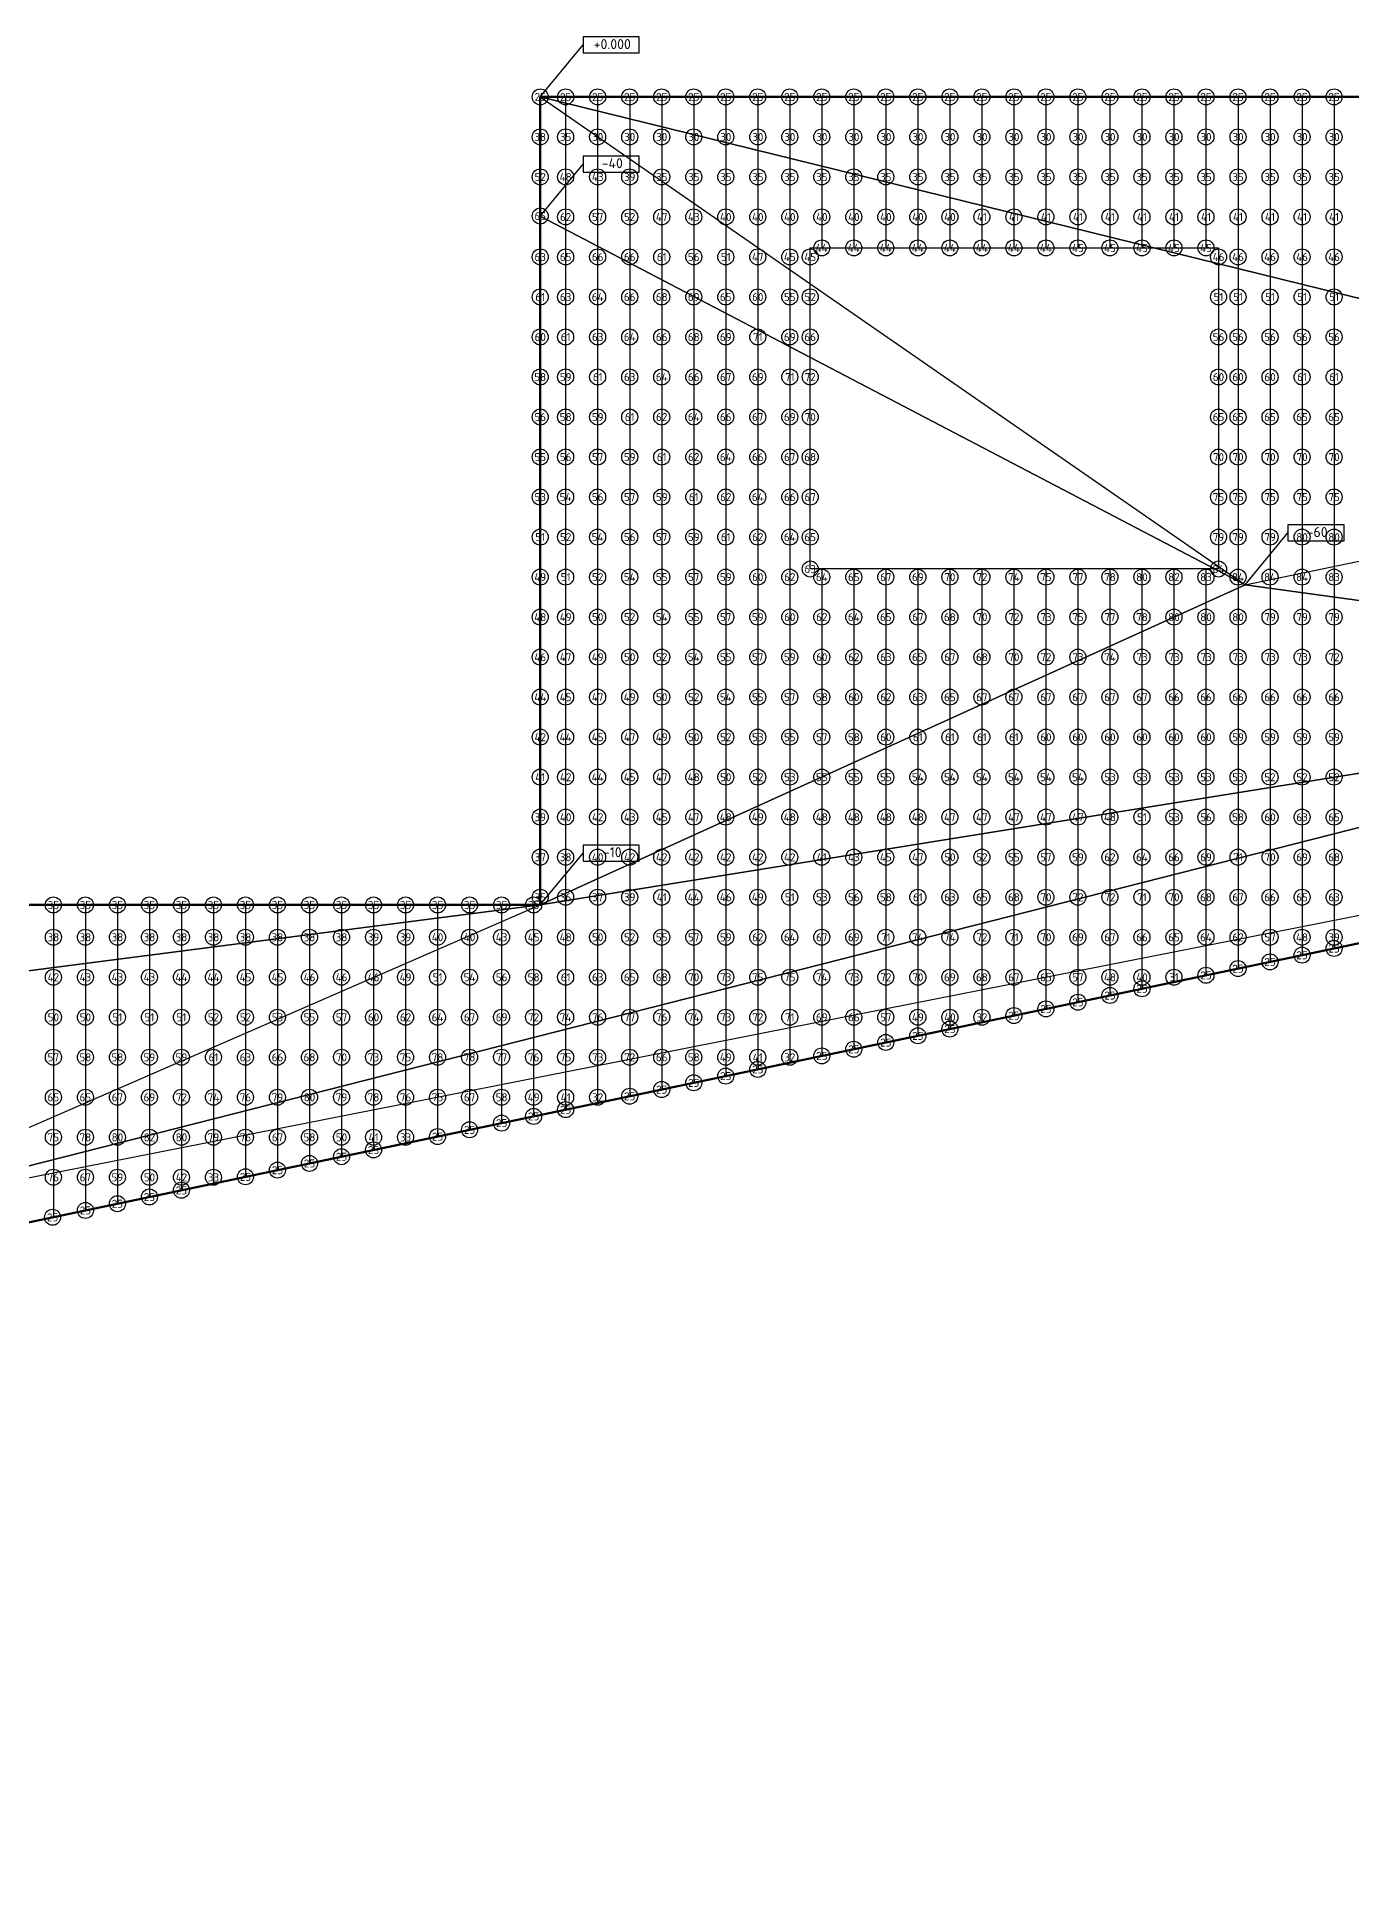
# Model space of a CAD drawing. Header units: millimetres. Extents: x 3543 to 412546, y -146359 to 38454.
# Drawn here: x 255054 to 271471, y -95174 to -72093 of the extents above; entities that cross this region are included whole.
import ezdxf
from ezdxf.enums import TextEntityAlignment as Align

# ---------------------------------------------------------------- set-up
doc = ezdxf.new("R2010")
doc.units = ezdxf.units.MM
doc.layers.add('контур', color=1, linetype='Continuous', lineweight=50)
for name, color, linetype in [('линии_высот', 4, 'Continuous'), ('областиvb', 52, 'Continuous'), ('опоры_текстvb', 7, 'Continuous'), ('опорыvb', 7, 'Continuous'), ('сеткаvb', 8, 'Continuous')]:
    doc.layers.add(name, color=color, linetype=linetype)
doc.styles.add('isocpeur', font='isocpeur.ttf')

# ---------------------------------------------------------------- blocks, each defined once
blk = doc.blocks.new('otmetka_oporvb')
at = {"linetype": 'ByBlock', "lineweight": -2}
blk.add_hatch(color=0, dxfattribs=at).paths.add_polyline_path([(-38, -32, 1), (38, 32, 1)])
at = {"color": 0, "linetype": 'ByBlock', "lineweight": -2}
blk.add_line((0, 0), (2142, 2596), dxfattribs=at)
at = {"color": 0}
blk.add_lwpolyline([(2142, 2196), (4942, 2196), (4942, 2996), (2142, 2996)], close=True, dxfattribs=at)
at = {"color": 0, "linetype": 'ByBlock', "lineweight": -2, "style": 'isocpeur'}
blk.add_attdef('OTM', text='', height=500, dxfattribs=at).set_placement((3600, 2639), align=Align.MIDDLE_CENTER)
blk = doc.blocks.new('opor_symbPRO')
at = {"color": 0, "ltscale": 20}
blk.add_circle((0, 0), 100, dxfattribs=at)
at = {"layer": 'опоры_текстvb', "color": 0, "linetype": 'ByBlock', "lineweight": -2, "style": 'isocpeur'}
blk.add_attdef('COL', text='', height=100, dxfattribs=at).set_placement((0, -1), align=Align.MIDDLE_CENTER)

msp = doc.modelspace()

# ---------------------------------------------------------------- linework, layer by layer
at = {"layer": 'контур', "linetype": 'Continuous'}
msp.add_lwpolyline([(215545, -95173.6), (210858.8, -72842.2), (229841.6, -72842.2), (229841.6, -82939.6), (261341.5, -82939.6), (261341.5, -72842.2), (299003.2, -72842.2), (299003.2, -77660.7)], close=True, dxfattribs=at)
at = {"layer": 'линии_высот'}
for points in [[(270147.8, -78939.8), (261341.5, -74330.6), (261341.5, -72842.2)], [(270147.8, -78939.8), (278807.8, -77138), (261341.5, -72842.2)], [(261341.5, -72842.2), (278807.8, -77138), (299003.2, -72842.2)], [(270147.8, -78939.8), (261341.5, -82939.6), (261341.5, -74330.6)], [(270147.8, -78939.8), (278807.8, -77138), (278805.8, -80132.2)], [(252298.9, -86875.6), (215545, -95173.6), (299003.2, -77660.7)], [(252298.9, -86875.6), (278805.8, -80132.2), (299003.2, -77660.7)], [(261341.5, -82939.6), (270147.8, -78939.8), (278805.8, -80132.2)], [(252298.9, -86875.6), (261341.5, -82939.6), (278805.8, -80132.2)], [(229841.6, -82939.6), (244279.5, -85135.9), (261341.5, -82939.6)], [(244279.5, -85135.9), (252298.9, -86875.6), (261341.5, -82939.6)]]:
    msp.add_lwpolyline(points, close=True, dxfattribs=at)
at = {"layer": 'областиvb'}
msp.add_lwpolyline([(264714.2, -74728.5), (269815.3, -74728.5), (269815.3, -78741.4), (264714.2, -78741.4)], close=True, dxfattribs=at)
at = {"layer": 'сеткаvb'}
for p, q in [((261341.5, -72842.2), (299003.2, -72842.2)), ((261658.8, -72842.2), (261658.8, -85497)), ((262058.8, -72842.2), (262058.8, -85413.1)), ((262458.8, -72842.2), (262458.8, -85329.2)), ((262858.8, -72842.2), (262858.8, -85245.2)), ((263258.8, -72842.2), (263258.8, -85161.3)), ((263658.8, -72842.2), (263658.8, -85077.4)), ((264058.8, -72842.2), (264058.8, -84993.4)), ((264458.8, -72842.2), (264458.8, -84909.5)), ((264858.8, -72842.2), (264858.8, -74728.5)), ((265258.8, -72842.2), (265258.8, -74728.5)), ((265658.8, -72842.2), (265658.8, -74728.5)), ((266058.8, -72842.2), (266058.8, -74728.5)), ((266458.8, -72842.2), (266458.8, -74728.5)), ((266858.8, -72842.2), (266858.8, -74728.5)), ((267258.8, -72842.2), (267258.8, -74728.5)), ((267658.8, -72842.2), (267658.8, -74728.5)), ((268058.8, -72842.2), (268058.8, -74728.5)), ((268458.8, -72842.2), (268458.8, -74728.5)), ((268858.8, -72842.2), (268858.8, -74728.5)), ((269258.8, -72842.2), (269258.8, -74728.5)), ((269658.8, -72842.2), (269658.8, -74728.5)), ((270058.8, -72842.2), (270058.8, -83734.4)), ((270458.8, -72842.2), (270458.8, -83650.5)), ((270858.8, -72842.2), (270858.8, -83566.5)), ((271258.8, -72842.2), (271258.8, -83482.6)), ((264714.2, -78741.4), (264714.2, -74728.5)), ((269815.3, -74728.5), (269815.3, -78741.4)), ((264858.8, -78741.4), (264858.8, -84825.6)), ((265258.8, -78741.4), (265258.8, -84741.6)), ((265658.8, -78741.4), (265658.8, -84657.7)), ((266058.8, -78741.4), (266058.8, -84573.8)), ((266458.8, -78741.4), (266458.8, -84489.8)), ((266858.8, -78741.4), (266858.8, -84405.9)), ((267258.8, -78741.4), (267258.8, -84321.9)), ((267658.8, -78741.4), (267658.8, -84238)), ((268058.8, -78741.4), (268058.8, -84154.1)), ((268458.8, -78741.4), (268458.8, -84070.1)), ((268858.8, -78741.4), (268858.8, -83986.2)), ((269258.8, -78741.4), (269258.8, -83902.3)), ((269658.8, -78741.4), (269658.8, -83818.3)), ((255258.8, -82939.6), (255258.8, -86840)), ((255658.8, -82939.6), (255658.8, -86756.1)), ((256058.8, -82939.6), (256058.8, -86672.1)), ((256458.8, -82939.6), (256458.8, -86588.2)), ((256858.8, -82939.6), (256858.8, -86504.3)), ((257258.8, -82939.6), (257258.8, -86420.3)), ((257658.8, -82939.6), (257658.8, -86336.4)), ((258058.8, -82939.6), (258058.8, -86252.5)), ((258458.8, -82939.6), (258458.8, -86168.5)), ((258858.8, -82939.6), (258858.8, -86084.6)), ((259258.8, -82939.6), (259258.8, -86000.7)), ((259658.8, -82939.6), (259658.8, -85916.7)), ((260058.8, -82939.6), (260058.8, -85832.8)), ((260458.8, -82939.6), (260458.8, -85748.9)), ((260858.8, -82939.6), (260858.8, -85664.9)), ((261258.8, -82939.6), (261258.8, -85581))]:
    msp.add_line(p, q, dxfattribs=at)
at = {"layer": 'сеткаvb', "linetype": 'Continuous'}
msp.add_line((261341.5, -82939.6), (261341.5, -72842.2), dxfattribs=at)

# ---------------------------------------------------------------- block references
at = {"xscale": 0.25, "yscale": 0.25, "zscale": 0.25}
for p, values in [((261341.5, -72842.2), {'OTM': '+0.000'}), ((261341.5, -74330.6), {'OTM': '-40'}), ((270147.8, -78939.8), {'OTM': '-60'}), ((261341.5, -82939.6), {'OTM': '-10'})]:
    msp.add_blockref('otmetka_oporvb', p, dxfattribs=at).add_auto_attribs(values)
at = {"layer": 'опорыvb', "color": 1}
for p, values in [((261341.5, -72842.2), {'COL': '25'}), ((261658.8, -72842.2), {'COL': '25'}), ((262058.8, -72842.2), {'COL': '25'}), ((262458.8, -72842.2), {'COL': '25'}), ((262858.8, -72842.2), {'COL': '25'}), ((263258.8, -72842.2), {'COL': '25'}), ((263658.8, -72842.2), {'COL': '25'}), ((264058.8, -72842.2), {'COL': '25'}), ((264458.8, -72842.2), {'COL': '25'}), ((264858.8, -72842.2), {'COL': '25'}), ((265258.8, -72842.2), {'COL': '25'}), ((265658.8, -72842.2), {'COL': '25'}), ((266058.8, -72842.2), {'COL': '25'}), ((266458.8, -72842.2), {'COL': '25'}), ((266858.8, -72842.2), {'COL': '25'}), ((267258.8, -72842.2), {'COL': '25'}), ((267658.8, -72842.2), {'COL': '25'}), ((268058.8, -72842.2), {'COL': '25'}), ((268458.8, -72842.2), {'COL': '25'}), ((268858.8, -72842.2), {'COL': '25'}), ((269258.8, -72842.2), {'COL': '25'}), ((269658.8, -72842.2), {'COL': '25'}), ((270058.8, -72842.2), {'COL': '25'}), ((270458.8, -72842.2), {'COL': '25'}), ((270858.8, -72842.2), {'COL': '25'}), ((271258.8, -72842.2), {'COL': '25'}), ((262058.8, -73342.2), {'COL': '30'}), ((262458.8, -73342.2), {'COL': '30'}), ((262858.8, -73342.2), {'COL': '30'}), ((263258.8, -73342.2), {'COL': '30'}), ((263658.8, -73342.2), {'COL': '30'}), ((264058.8, -73342.2), {'COL': '30'}), ((264458.8, -73342.2), {'COL': '30'}), ((264858.8, -73342.2), {'COL': '30'}), ((265258.8, -73342.2), {'COL': '30'}), ((265658.8, -73342.2), {'COL': '30'}), ((266058.8, -73342.2), {'COL': '30'}), ((266458.8, -73342.2), {'COL': '30'}), ((266858.8, -73342.2), {'COL': '30'}), ((267258.8, -73342.2), {'COL': '30'}), ((267658.8, -73342.2), {'COL': '30'}), ((268058.8, -73342.2), {'COL': '30'}), ((268458.8, -73342.2), {'COL': '30'}), ((268858.8, -73342.2), {'COL': '30'}), ((269258.8, -73342.2), {'COL': '30'}), ((269658.8, -73342.2), {'COL': '30'}), ((270058.8, -73342.2), {'COL': '30'}), ((270458.8, -73342.2), {'COL': '30'}), ((270858.8, -73342.2), {'COL': '30'}), ((271258.8, -73342.2), {'COL': '30'}), ((270458.8, -83650.5), {'COL': '25'}), ((270858.8, -83566.5), {'COL': '25'}), ((271258.8, -83482.6), {'COL': '25'}), ((269258.8, -83842.2), {'COL': '31'}), ((269658.8, -83818.3), {'COL': '25'}), ((270058.8, -83734.4), {'COL': '25'}), ((268458.8, -84070.1), {'COL': '25'}), ((268858.8, -83986.2), {'COL': '25'}), ((266858.8, -84342.2), {'COL': '32'}), ((267258.8, -84321.9), {'COL': '25'}), ((267658.8, -84238), {'COL': '25'}), ((268058.8, -84154.1), {'COL': '25'}), ((266058.8, -84573.8), {'COL': '25'}), ((266458.8, -84489.8), {'COL': '25'}), ((265258.8, -84741.6), {'COL': '25'}), ((265658.8, -84657.7), {'COL': '25'}), ((264058.8, -84993.4), {'COL': '25'}), ((264458.8, -84842.2), {'COL': '32'}), ((264858.8, -84825.6), {'COL': '25'}), ((262858.8, -85245.2), {'COL': '25'}), ((263258.8, -85161.3), {'COL': '25'}), ((263658.8, -85077.4), {'COL': '25'}), ((261658.8, -85497), {'COL': '25'}), ((262058.8, -85342.2), {'COL': '32'}), ((262458.8, -85329.2), {'COL': '25'}), ((260858.8, -85664.9), {'COL': '25'}), ((261258.8, -85581), {'COL': '25'}), ((259658.8, -85842.2), {'COL': '33'}), ((260058.8, -85832.8), {'COL': '25'}), ((260458.8, -85748.9), {'COL': '25'}), ((258458.8, -86168.5), {'COL': '25'}), ((258858.8, -86084.6), {'COL': '25'}), ((259258.8, -86000.7), {'COL': '25'}), ((257258.8, -86342.2), {'COL': '33'}), ((257658.8, -86336.4), {'COL': '25'}), ((258058.8, -86252.5), {'COL': '25'}), ((256458.8, -86588.2), {'COL': '25'}), ((256858.8, -86504.3), {'COL': '25'}), ((255248.6, -86842.2), {'COL': '25'}), ((255658.8, -86756.1), {'COL': '25'}), ((256058.8, -86672.1), {'COL': '25'})]:
    msp.add_blockref('opor_symbPRO', p, dxfattribs=at).add_auto_attribs(values)
at = {"layer": 'опорыvb', "color": 92}
for p, values in [((261341.5, -73342.2), {'COL': '38'}), ((261658.8, -73342.2), {'COL': '35'}), ((261658.8, -73842.2), {'COL': '48'}), ((262058.8, -73842.2), {'COL': '43'}), ((262458.8, -73842.2), {'COL': '39'}), ((262858.8, -73842.2), {'COL': '35'}), ((263258.8, -73842.2), {'COL': '35'}), ((263658.8, -73842.2), {'COL': '35'}), ((264058.8, -73842.2), {'COL': '35'}), ((264458.8, -73842.2), {'COL': '35'}), ((264858.8, -73842.2), {'COL': '35'}), ((265258.8, -73842.2), {'COL': '35'}), ((265658.8, -73842.2), {'COL': '35'}), ((266058.8, -73842.2), {'COL': '35'}), ((266458.8, -73842.2), {'COL': '35'}), ((266858.8, -73842.2), {'COL': '35'}), ((267258.8, -73842.2), {'COL': '35'}), ((267658.8, -73842.2), {'COL': '35'}), ((268058.8, -73842.2), {'COL': '35'}), ((268458.8, -73842.2), {'COL': '35'}), ((268858.8, -73842.2), {'COL': '35'}), ((269258.8, -73842.2), {'COL': '35'}), ((269658.8, -73842.2), {'COL': '35'}), ((270058.8, -73842.2), {'COL': '35'}), ((270458.8, -73842.2), {'COL': '35'}), ((270858.8, -73842.2), {'COL': '35'}), ((271258.8, -73842.2), {'COL': '35'}), ((262858.8, -74342.2), {'COL': '47'}), ((263258.8, -74342.2), {'COL': '43'}), ((263658.8, -74342.2), {'COL': '40'}), ((264058.8, -74342.2), {'COL': '40'}), ((264458.8, -74342.2), {'COL': '40'}), ((264858.8, -74342.2), {'COL': '40'}), ((265258.8, -74342.2), {'COL': '40'}), ((265658.8, -74342.2), {'COL': '40'}), ((266058.8, -74342.2), {'COL': '40'}), ((266458.8, -74342.2), {'COL': '40'}), ((266858.8, -74342.2), {'COL': '41'}), ((267258.8, -74342.2), {'COL': '41'}), ((267658.8, -74342.2), {'COL': '41'}), ((268058.8, -74342.2), {'COL': '41'}), ((268458.8, -74342.2), {'COL': '41'}), ((268858.8, -74342.2), {'COL': '41'}), ((269258.8, -74342.2), {'COL': '41'}), ((269658.8, -74342.2), {'COL': '41'}), ((270058.8, -74342.2), {'COL': '41'}), ((270458.8, -74342.2), {'COL': '41'}), ((270858.8, -74342.2), {'COL': '41'}), ((271258.8, -74342.2), {'COL': '41'}), ((264058.8, -74842.2), {'COL': '47'}), ((264458.8, -74842.2), {'COL': '45'}), ((264714.2, -74842.2), {'COL': '45'}), ((264858.8, -74728.5), {'COL': '44'}), ((265258.8, -74728.5), {'COL': '44'}), ((265658.8, -74728.5), {'COL': '44'}), ((266058.8, -74728.5), {'COL': '44'}), ((266458.8, -74728.5), {'COL': '44'}), ((266858.8, -74728.5), {'COL': '44'}), ((267258.8, -74728.5), {'COL': '44'}), ((267658.8, -74728.5), {'COL': '44'}), ((268058.8, -74728.5), {'COL': '45'}), ((268458.8, -74728.5), {'COL': '45'}), ((268858.8, -74728.5), {'COL': '45'}), ((269258.8, -74728.5), {'COL': '45'}), ((269658.8, -74728.5), {'COL': '45'}), ((269815.3, -74842.2), {'COL': '46'}), ((270058.8, -74842.2), {'COL': '46'}), ((270458.8, -74842.2), {'COL': '46'}), ((270858.8, -74842.2), {'COL': '46'}), ((271258.8, -74842.2), {'COL': '46'}), ((261341.5, -78842.2), {'COL': '49'}), ((261341.5, -79342.2), {'COL': '48'}), ((261658.8, -79342.2), {'COL': '49'}), ((261341.5, -79842.2), {'COL': '46'}), ((261658.8, -79842.2), {'COL': '47'}), ((262058.8, -79842.2), {'COL': '49'}), ((261341.5, -80342.2), {'COL': '44'}), ((261658.8, -80342.2), {'COL': '45'}), ((262058.8, -80342.2), {'COL': '47'}), ((262458.8, -80342.2), {'COL': '49'}), ((261341.5, -80842.2), {'COL': '42'}), ((261658.8, -80842.2), {'COL': '44'}), ((262058.8, -80842.2), {'COL': '45'}), ((262458.8, -80842.2), {'COL': '47'}), ((262858.8, -80842.2), {'COL': '49'}), ((261341.5, -81342.2), {'COL': '41'}), ((261658.8, -81342.2), {'COL': '42'}), ((262058.8, -81342.2), {'COL': '44'}), ((262458.8, -81342.2), {'COL': '45'}), ((262858.8, -81342.2), {'COL': '47'}), ((263258.8, -81342.2), {'COL': '48'}), ((261341.5, -81842.2), {'COL': '39'}), ((261658.8, -81842.2), {'COL': '40'}), ((262058.8, -81842.2), {'COL': '42'}), ((262458.8, -81842.2), {'COL': '43'}), ((262858.8, -81842.2), {'COL': '45'}), ((263258.8, -81842.2), {'COL': '47'}), ((263658.8, -81842.2), {'COL': '48'}), ((264058.8, -81842.2), {'COL': '49'}), ((264458.8, -81842.2), {'COL': '48'}), ((264858.8, -81842.2), {'COL': '48'}), ((265258.8, -81842.2), {'COL': '48'}), ((265658.8, -81842.2), {'COL': '48'}), ((266058.8, -81842.2), {'COL': '48'}), ((266458.8, -81842.2), {'COL': '47'}), ((266858.8, -81842.2), {'COL': '47'}), ((267258.8, -81842.2), {'COL': '47'}), ((267658.8, -81842.2), {'COL': '47'}), ((268058.8, -81842.2), {'COL': '47'}), ((268458.8, -81842.2), {'COL': '48'}), ((261341.5, -82342.2), {'COL': '37'}), ((261658.8, -82342.2), {'COL': '38'}), ((262058.8, -82342.2), {'COL': '40'}), ((262458.8, -82342.2), {'COL': '42'}), ((262858.8, -82342.2), {'COL': '42'}), ((263258.8, -82342.2), {'COL': '42'}), ((263658.8, -82342.2), {'COL': '42'}), ((264058.8, -82342.2), {'COL': '42'}), ((264458.8, -82342.2), {'COL': '42'}), ((264858.8, -82342.2), {'COL': '41'}), ((265258.8, -82342.2), {'COL': '43'}), ((265658.8, -82342.2), {'COL': '45'}), ((266058.8, -82342.2), {'COL': '47'}), ((255258.8, -82939.6), {'COL': '35'}), ((255658.8, -82939.6), {'COL': '35'}), ((256058.8, -82939.6), {'COL': '35'}), ((256458.8, -82939.6), {'COL': '35'}), ((256858.8, -82939.6), {'COL': '35'}), ((257258.8, -82939.6), {'COL': '35'}), ((257658.8, -82939.6), {'COL': '35'}), ((258058.8, -82939.6), {'COL': '35'}), ((258458.8, -82939.6), {'COL': '35'}), ((258858.8, -82939.6), {'COL': '35'}), ((259258.8, -82939.6), {'COL': '35'}), ((259658.8, -82939.6), {'COL': '35'}), ((260058.8, -82939.6), {'COL': '35'}), ((260458.8, -82939.6), {'COL': '35'}), ((260858.8, -82939.6), {'COL': '35'}), ((261258.8, -82939.6), {'COL': '35'}), ((261341.5, -82842.2), {'COL': '35'}), ((261658.8, -82842.2), {'COL': '36'}), ((262058.8, -82842.2), {'COL': '37'}), ((262458.8, -82842.2), {'COL': '39'}), ((262858.8, -82842.2), {'COL': '41'}), ((263258.8, -82842.2), {'COL': '44'}), ((263658.8, -82842.2), {'COL': '46'}), ((264058.8, -82842.2), {'COL': '49'}), ((255258.8, -83342.2), {'COL': '38'}), ((255658.8, -83342.2), {'COL': '38'}), ((256058.8, -83342.2), {'COL': '38'}), ((256458.8, -83342.2), {'COL': '38'}), ((256858.8, -83342.2), {'COL': '38'}), ((257258.8, -83342.2), {'COL': '38'}), ((257658.8, -83342.2), {'COL': '38'}), ((258058.8, -83342.2), {'COL': '38'}), ((258458.8, -83342.2), {'COL': '38'}), ((258858.8, -83342.2), {'COL': '38'}), ((259258.8, -83342.2), {'COL': '39'}), ((259658.8, -83342.2), {'COL': '39'}), ((260058.8, -83342.2), {'COL': '40'}), ((260458.8, -83342.2), {'COL': '40'}), ((260858.8, -83342.2), {'COL': '43'}), ((261258.8, -83342.2), {'COL': '45'}), ((261658.8, -83342.2), {'COL': '48'}), ((270858.8, -83342.2), {'COL': '48'}), ((271258.8, -83342.2), {'COL': '39'}), ((255258.8, -83842.2), {'COL': '42'}), ((255658.8, -83842.2), {'COL': '43'}), ((256058.8, -83842.2), {'COL': '43'}), ((256458.8, -83842.2), {'COL': '43'}), ((256858.8, -83842.2), {'COL': '44'}), ((257258.8, -83842.2), {'COL': '44'}), ((257658.8, -83842.2), {'COL': '45'}), ((258058.8, -83842.2), {'COL': '45'}), ((258458.8, -83842.2), {'COL': '46'}), ((258858.8, -83842.2), {'COL': '46'}), ((259258.8, -83842.2), {'COL': '46'}), ((259658.8, -83842.2), {'COL': '49'}), ((268458.8, -83842.2), {'COL': '48'}), ((268858.8, -83842.2), {'COL': '40'}), ((266058.8, -84342.2), {'COL': '49'}), ((266458.8, -84342.2), {'COL': '40'}), ((263658.8, -84842.2), {'COL': '49'}), ((264058.8, -84842.2), {'COL': '41'}), ((261258.8, -85342.2), {'COL': '49'}), ((261658.8, -85342.2), {'COL': '41'}), ((259258.8, -85842.2), {'COL': '41'}), ((256858.8, -86342.2), {'COL': '42'})]:
    msp.add_blockref('opor_symbPRO', p, dxfattribs=at).add_auto_attribs(values)
at = {"layer": 'опорыvb', "color": 131}
for p, values in [((261341.5, -73842.2), {'COL': '52'}), ((261341.5, -74330.6), {'COL': '65'}), ((261658.8, -74342.2), {'COL': '62'}), ((262058.8, -74342.2), {'COL': '57'}), ((262458.8, -74342.2), {'COL': '52'}), ((261341.5, -74842.2), {'COL': '63'}), ((261658.8, -74842.2), {'COL': '65'}), ((262058.8, -74842.2), {'COL': '66'}), ((262458.8, -74842.2), {'COL': '66'}), ((262858.8, -74842.2), {'COL': '61'}), ((263258.8, -74842.2), {'COL': '56'}), ((263658.8, -74842.2), {'COL': '51'}), ((261341.5, -75342.2), {'COL': '61'}), ((261658.8, -75342.2), {'COL': '63'}), ((262058.8, -75342.2), {'COL': '64'}), ((262458.8, -75342.2), {'COL': '66'}), ((262858.8, -75342.2), {'COL': '68'}), ((263258.8, -75342.2), {'COL': '69'}), ((263658.8, -75342.2), {'COL': '65'}), ((264058.8, -75342.2), {'COL': '60'}), ((264458.8, -75342.2), {'COL': '55'}), ((264714.2, -75342.2), {'COL': '52'}), ((269815.3, -75342.2), {'COL': '51'}), ((270058.8, -75342.2), {'COL': '51'}), ((270458.8, -75342.2), {'COL': '51'}), ((270858.8, -75342.2), {'COL': '51'}), ((271258.8, -75342.2), {'COL': '51'}), ((261341.5, -75842.2), {'COL': '60'}), ((261658.8, -75842.2), {'COL': '61'}), ((262058.8, -75842.2), {'COL': '63'}), ((262458.8, -75842.2), {'COL': '64'}), ((262858.8, -75842.2), {'COL': '66'}), ((263258.8, -75842.2), {'COL': '68'}), ((263658.8, -75842.2), {'COL': '69'}), ((264058.8, -75842.2), {'COL': '71'}), ((264458.8, -75842.2), {'COL': '69'}), ((264714.2, -75842.2), {'COL': '66'}), ((269815.3, -75842.2), {'COL': '56'}), ((270058.8, -75842.2), {'COL': '56'}), ((270458.8, -75842.2), {'COL': '56'}), ((270858.8, -75842.2), {'COL': '56'}), ((271258.8, -75842.2), {'COL': '56'}), ((261341.5, -76342.2), {'COL': '58'}), ((261658.8, -76342.2), {'COL': '59'}), ((262058.8, -76342.2), {'COL': '61'}), ((262458.8, -76342.2), {'COL': '63'}), ((262858.8, -76342.2), {'COL': '64'}), ((263258.8, -76342.2), {'COL': '66'}), ((263658.8, -76342.2), {'COL': '67'}), ((264058.8, -76342.2), {'COL': '69'}), ((264458.8, -76342.2), {'COL': '71'}), ((264714.2, -76342.2), {'COL': '72'}), ((269815.3, -76342.2), {'COL': '60'}), ((270058.8, -76342.2), {'COL': '60'}), ((270458.8, -76342.2), {'COL': '60'}), ((270858.8, -76342.2), {'COL': '61'}), ((271258.8, -76342.2), {'COL': '61'}), ((261341.5, -76842.2), {'COL': '56'}), ((261658.8, -76842.2), {'COL': '58'}), ((262058.8, -76842.2), {'COL': '59'}), ((262458.8, -76842.2), {'COL': '61'}), ((262858.8, -76842.2), {'COL': '62'}), ((263258.8, -76842.2), {'COL': '64'}), ((263658.8, -76842.2), {'COL': '66'}), ((264058.8, -76842.2), {'COL': '67'}), ((264458.8, -76842.2), {'COL': '69'}), ((264714.2, -76842.2), {'COL': '70'}), ((269815.3, -76842.2), {'COL': '65'}), ((270058.8, -76842.2), {'COL': '65'}), ((270458.8, -76842.2), {'COL': '65'}), ((270858.8, -76842.2), {'COL': '65'}), ((271258.8, -76842.2), {'COL': '65'}), ((261341.5, -77342.2), {'COL': '55'}), ((261658.8, -77342.2), {'COL': '56'}), ((262058.8, -77342.2), {'COL': '57'}), ((262458.8, -77342.2), {'COL': '59'}), ((262858.8, -77342.2), {'COL': '61'}), ((263258.8, -77342.2), {'COL': '62'}), ((263658.8, -77342.2), {'COL': '64'}), ((264058.8, -77342.2), {'COL': '66'}), ((264458.8, -77342.2), {'COL': '67'}), ((264714.2, -77342.2), {'COL': '68'}), ((269815.3, -77342.2), {'COL': '70'}), ((270058.8, -77342.2), {'COL': '70'}), ((270458.8, -77342.2), {'COL': '70'}), ((270858.8, -77342.2), {'COL': '70'}), ((271258.8, -77342.2), {'COL': '70'}), ((261341.5, -77842.2), {'COL': '53'}), ((261658.8, -77842.2), {'COL': '54'}), ((262058.8, -77842.2), {'COL': '56'}), ((262458.8, -77842.2), {'COL': '57'}), ((262858.8, -77842.2), {'COL': '59'}), ((263258.8, -77842.2), {'COL': '61'}), ((263658.8, -77842.2), {'COL': '62'}), ((264058.8, -77842.2), {'COL': '64'}), ((264458.8, -77842.2), {'COL': '66'}), ((264714.2, -77842.2), {'COL': '67'}), ((269815.3, -77842.2), {'COL': '75'}), ((270058.8, -77842.2), {'COL': '75'}), ((270458.8, -77842.2), {'COL': '75'}), ((270858.8, -77842.2), {'COL': '75'}), ((271258.8, -77842.2), {'COL': '75'}), ((261341.5, -78342.2), {'COL': '51'}), ((261658.8, -78342.2), {'COL': '52'}), ((262058.8, -78342.2), {'COL': '54'}), ((262458.8, -78342.2), {'COL': '56'}), ((262858.8, -78342.2), {'COL': '57'}), ((263258.8, -78342.2), {'COL': '59'}), ((263658.8, -78342.2), {'COL': '61'}), ((264058.8, -78342.2), {'COL': '62'}), ((264458.8, -78342.2), {'COL': '64'}), ((264714.2, -78342.2), {'COL': '65'}), ((269815.3, -78342.2), {'COL': '79'}), ((270058.8, -78342.2), {'COL': '79'}), ((270458.8, -78342.2), {'COL': '79'}), ((264714.2, -78741.4), {'COL': '63'}), ((261658.8, -78842.2), {'COL': '51'}), ((262058.8, -78842.2), {'COL': '52'}), ((262458.8, -78842.2), {'COL': '54'}), ((262858.8, -78842.2), {'COL': '55'}), ((263258.8, -78842.2), {'COL': '57'}), ((263658.8, -78842.2), {'COL': '59'}), ((264058.8, -78842.2), {'COL': '60'}), ((264458.8, -78842.2), {'COL': '62'}), ((264858.8, -78842.2), {'COL': '64'}), ((265258.8, -78842.2), {'COL': '65'}), ((265658.8, -78842.2), {'COL': '67'}), ((266058.8, -78842.2), {'COL': '69'}), ((266458.8, -78842.2), {'COL': '70'}), ((266858.8, -78842.2), {'COL': '72'}), ((267258.8, -78842.2), {'COL': '74'}), ((267658.8, -78842.2), {'COL': '75'}), ((268058.8, -78842.2), {'COL': '77'}), ((268458.8, -78842.2), {'COL': '78'}), ((262058.8, -79342.2), {'COL': '50'}), ((262458.8, -79342.2), {'COL': '52'}), ((262858.8, -79342.2), {'COL': '54'}), ((263258.8, -79342.2), {'COL': '55'}), ((263658.8, -79342.2), {'COL': '57'}), ((264058.8, -79342.2), {'COL': '59'}), ((264458.8, -79342.2), {'COL': '60'}), ((264858.8, -79342.2), {'COL': '62'}), ((265258.8, -79342.2), {'COL': '64'}), ((265658.8, -79342.2), {'COL': '65'}), ((266058.8, -79342.2), {'COL': '67'}), ((266458.8, -79342.2), {'COL': '68'}), ((266858.8, -79342.2), {'COL': '70'}), ((267258.8, -79342.2), {'COL': '72'}), ((267658.8, -79342.2), {'COL': '73'}), ((268058.8, -79342.2), {'COL': '75'}), ((268458.8, -79342.2), {'COL': '77'}), ((268858.8, -79342.2), {'COL': '78'}), ((270458.8, -79342.2), {'COL': '79'}), ((270858.8, -79342.2), {'COL': '79'}), ((271258.8, -79342.2), {'COL': '79'}), ((262458.8, -79842.2), {'COL': '50'}), ((262858.8, -79842.2), {'COL': '52'}), ((263258.8, -79842.2), {'COL': '54'}), ((263658.8, -79842.2), {'COL': '55'}), ((264058.8, -79842.2), {'COL': '57'}), ((264458.8, -79842.2), {'COL': '59'}), ((264858.8, -79842.2), {'COL': '60'}), ((265258.8, -79842.2), {'COL': '62'}), ((265658.8, -79842.2), {'COL': '63'}), ((266058.8, -79842.2), {'COL': '65'}), ((266458.8, -79842.2), {'COL': '67'}), ((266858.8, -79842.2), {'COL': '68'}), ((267258.8, -79842.2), {'COL': '70'}), ((267658.8, -79842.2), {'COL': '72'}), ((268058.8, -79842.2), {'COL': '73'}), ((268458.8, -79842.2), {'COL': '74'}), ((268858.8, -79842.2), {'COL': '73'}), ((269258.8, -79842.2), {'COL': '73'}), ((269658.8, -79842.2), {'COL': '73'}), ((270058.8, -79842.2), {'COL': '73'}), ((270458.8, -79842.2), {'COL': '73'}), ((270858.8, -79842.2), {'COL': '73'}), ((271258.8, -79842.2), {'COL': '72'}), ((262858.8, -80342.2), {'COL': '50'}), ((263258.8, -80342.2), {'COL': '52'}), ((263658.8, -80342.2), {'COL': '54'}), ((264058.8, -80342.2), {'COL': '55'}), ((264458.8, -80342.2), {'COL': '57'}), ((264858.8, -80342.2), {'COL': '58'}), ((265258.8, -80342.2), {'COL': '60'}), ((265658.8, -80342.2), {'COL': '62'}), ((266058.8, -80342.2), {'COL': '63'}), ((266458.8, -80342.2), {'COL': '65'}), ((266858.8, -80342.2), {'COL': '67'}), ((267258.8, -80342.2), {'COL': '67'}), ((267658.8, -80342.2), {'COL': '67'}), ((268058.8, -80342.2), {'COL': '67'}), ((268458.8, -80342.2), {'COL': '67'}), ((268858.8, -80342.2), {'COL': '67'}), ((269258.8, -80342.2), {'COL': '66'}), ((269658.8, -80342.2), {'COL': '66'}), ((270058.8, -80342.2), {'COL': '66'}), ((270458.8, -80342.2), {'COL': '66'}), ((270858.8, -80342.2), {'COL': '66'}), ((271258.8, -80342.2), {'COL': '66'}), ((263258.8, -80842.2), {'COL': '50'}), ((263658.8, -80842.2), {'COL': '52'}), ((264058.8, -80842.2), {'COL': '53'}), ((264458.8, -80842.2), {'COL': '55'}), ((264858.8, -80842.2), {'COL': '57'}), ((265258.8, -80842.2), {'COL': '58'}), ((265658.8, -80842.2), {'COL': '60'}), ((266058.8, -80842.2), {'COL': '61'}), ((266458.8, -80842.2), {'COL': '61'}), ((266858.8, -80842.2), {'COL': '61'}), ((267258.8, -80842.2), {'COL': '61'}), ((267658.8, -80842.2), {'COL': '60'}), ((268058.8, -80842.2), {'COL': '60'}), ((268458.8, -80842.2), {'COL': '60'}), ((268858.8, -80842.2), {'COL': '60'}), ((269258.8, -80842.2), {'COL': '60'}), ((269658.8, -80842.2), {'COL': '60'}), ((270058.8, -80842.2), {'COL': '59'}), ((270458.8, -80842.2), {'COL': '59'}), ((270858.8, -80842.2), {'COL': '59'}), ((271258.8, -80842.2), {'COL': '59'}), ((263658.8, -81342.2), {'COL': '50'}), ((264058.8, -81342.2), {'COL': '52'}), ((264458.8, -81342.2), {'COL': '53'}), ((264858.8, -81342.2), {'COL': '55'}), ((265258.8, -81342.2), {'COL': '55'}), ((265658.8, -81342.2), {'COL': '55'}), ((266058.8, -81342.2), {'COL': '54'}), ((266458.8, -81342.2), {'COL': '54'}), ((266858.8, -81342.2), {'COL': '54'}), ((267258.8, -81342.2), {'COL': '54'}), ((267658.8, -81342.2), {'COL': '54'}), ((268058.8, -81342.2), {'COL': '54'}), ((268458.8, -81342.2), {'COL': '53'}), ((268858.8, -81342.2), {'COL': '53'}), ((269258.8, -81342.2), {'COL': '53'}), ((269658.8, -81342.2), {'COL': '53'}), ((270058.8, -81342.2), {'COL': '53'}), ((270458.8, -81342.2), {'COL': '52'}), ((270858.8, -81342.2), {'COL': '52'}), ((271258.8, -81342.2), {'COL': '52'}), ((268858.8, -81842.2), {'COL': '51'}), ((269258.8, -81842.2), {'COL': '53'}), ((269658.8, -81842.2), {'COL': '56'}), ((270058.8, -81842.2), {'COL': '58'}), ((270458.8, -81842.2), {'COL': '60'}), ((270858.8, -81842.2), {'COL': '63'}), ((271258.8, -81842.2), {'COL': '65'}), ((266458.8, -82342.2), {'COL': '50'}), ((266858.8, -82342.2), {'COL': '52'}), ((267258.8, -82342.2), {'COL': '55'}), ((267658.8, -82342.2), {'COL': '57'}), ((268058.8, -82342.2), {'COL': '59'}), ((268458.8, -82342.2), {'COL': '62'}), ((268858.8, -82342.2), {'COL': '64'}), ((269258.8, -82342.2), {'COL': '66'}), ((269658.8, -82342.2), {'COL': '69'}), ((270058.8, -82342.2), {'COL': '71'}), ((270458.8, -82342.2), {'COL': '70'}), ((270858.8, -82342.2), {'COL': '69'}), ((271258.8, -82342.2), {'COL': '68'}), ((264458.8, -82842.2), {'COL': '51'}), ((264858.8, -82842.2), {'COL': '53'}), ((265258.8, -82842.2), {'COL': '56'}), ((265658.8, -82842.2), {'COL': '58'}), ((266058.8, -82842.2), {'COL': '61'}), ((266458.8, -82842.2), {'COL': '63'}), ((266858.8, -82842.2), {'COL': '65'}), ((267258.8, -82842.2), {'COL': '68'}), ((267658.8, -82842.2), {'COL': '70'}), ((268058.8, -82842.2), {'COL': '72'}), ((268458.8, -82842.2), {'COL': '72'}), ((268858.8, -82842.2), {'COL': '71'}), ((269258.8, -82842.2), {'COL': '70'}), ((269658.8, -82842.2), {'COL': '68'}), ((270058.8, -82842.2), {'COL': '67'}), ((270458.8, -82842.2), {'COL': '66'}), ((270858.8, -82842.2), {'COL': '65'}), ((271258.8, -82842.2), {'COL': '63'}), ((262058.8, -83342.2), {'COL': '50'}), ((262458.8, -83342.2), {'COL': '52'}), ((262858.8, -83342.2), {'COL': '55'}), ((263258.8, -83342.2), {'COL': '57'}), ((263658.8, -83342.2), {'COL': '59'}), ((264058.8, -83342.2), {'COL': '62'}), ((264458.8, -83342.2), {'COL': '64'}), ((264858.8, -83342.2), {'COL': '67'}), ((265258.8, -83342.2), {'COL': '69'}), ((265658.8, -83342.2), {'COL': '71'}), ((266058.8, -83342.2), {'COL': '74'}), ((266458.8, -83342.2), {'COL': '74'}), ((266858.8, -83342.2), {'COL': '72'}), ((267258.8, -83342.2), {'COL': '71'}), ((267658.8, -83342.2), {'COL': '70'}), ((268058.8, -83342.2), {'COL': '69'}), ((268458.8, -83342.2), {'COL': '67'}), ((268858.8, -83342.2), {'COL': '66'}), ((269258.8, -83342.2), {'COL': '65'}), ((269658.8, -83342.2), {'COL': '64'}), ((270058.8, -83342.2), {'COL': '62'}), ((270458.8, -83342.2), {'COL': '57'}), ((260058.8, -83842.2), {'COL': '51'}), ((260458.8, -83842.2), {'COL': '54'}), ((260858.8, -83842.2), {'COL': '56'}), ((261258.8, -83842.2), {'COL': '58'}), ((261658.8, -83842.2), {'COL': '61'}), ((262058.8, -83842.2), {'COL': '63'}), ((262458.8, -83842.2), {'COL': '65'}), ((262858.8, -83842.2), {'COL': '68'}), ((263258.8, -83842.2), {'COL': '70'}), ((263658.8, -83842.2), {'COL': '73'}), ((264058.8, -83842.2), {'COL': '75'}), ((264458.8, -83842.2), {'COL': '75'}), ((264858.8, -83842.2), {'COL': '74'}), ((265258.8, -83842.2), {'COL': '73'}), ((265658.8, -83842.2), {'COL': '72'}), ((266058.8, -83842.2), {'COL': '70'}), ((266458.8, -83842.2), {'COL': '69'}), ((266858.8, -83842.2), {'COL': '68'}), ((267258.8, -83842.2), {'COL': '67'}), ((267658.8, -83842.2), {'COL': '65'}), ((268058.8, -83842.2), {'COL': '57'}), ((255258.8, -84342.2), {'COL': '50'}), ((255658.8, -84342.2), {'COL': '50'}), ((256058.8, -84342.2), {'COL': '51'}), ((256458.8, -84342.2), {'COL': '51'}), ((256858.8, -84342.2), {'COL': '51'}), ((257258.8, -84342.2), {'COL': '52'}), ((257658.8, -84342.2), {'COL': '52'}), ((258058.8, -84342.2), {'COL': '53'}), ((258458.8, -84342.2), {'COL': '55'}), ((258858.8, -84342.2), {'COL': '57'}), ((259258.8, -84342.2), {'COL': '60'}), ((259658.8, -84342.2), {'COL': '62'}), ((260058.8, -84342.2), {'COL': '64'}), ((260458.8, -84342.2), {'COL': '67'}), ((260858.8, -84342.2), {'COL': '69'}), ((261258.8, -84342.2), {'COL': '72'}), ((261658.8, -84342.2), {'COL': '74'}), ((262058.8, -84342.2), {'COL': '76'}), ((262458.8, -84342.2), {'COL': '77'}), ((262858.8, -84342.2), {'COL': '76'}), ((263258.8, -84342.2), {'COL': '74'}), ((263658.8, -84342.2), {'COL': '73'}), ((264058.8, -84342.2), {'COL': '72'}), ((264458.8, -84342.2), {'COL': '71'}), ((264858.8, -84342.2), {'COL': '69'}), ((265258.8, -84342.2), {'COL': '66'}), ((265658.8, -84342.2), {'COL': '57'}), ((255258.8, -84842.2), {'COL': '57'}), ((255658.8, -84842.2), {'COL': '58'}), ((256058.8, -84842.2), {'COL': '58'}), ((256458.8, -84842.2), {'COL': '59'}), ((256858.8, -84842.2), {'COL': '59'}), ((257258.8, -84842.2), {'COL': '61'}), ((257658.8, -84842.2), {'COL': '63'}), ((258058.8, -84842.2), {'COL': '66'}), ((258458.8, -84842.2), {'COL': '68'}), ((258858.8, -84842.2), {'COL': '70'}), ((259258.8, -84842.2), {'COL': '73'}), ((259658.8, -84842.2), {'COL': '75'}), ((260058.8, -84842.2), {'COL': '78'}), ((260458.8, -84842.2), {'COL': '78'}), ((260858.8, -84842.2), {'COL': '77'}), ((261258.8, -84842.2), {'COL': '76'}), ((261658.8, -84842.2), {'COL': '75'}), ((262058.8, -84842.2), {'COL': '73'}), ((262458.8, -84842.2), {'COL': '72'}), ((262858.8, -84842.2), {'COL': '66'}), ((263258.8, -84842.2), {'COL': '58'}), ((255258.8, -85342.2), {'COL': '65'}), ((255658.8, -85342.2), {'COL': '65'}), ((256058.8, -85342.2), {'COL': '67'}), ((256458.8, -85342.2), {'COL': '69'}), ((256858.8, -85342.2), {'COL': '72'}), ((257258.8, -85342.2), {'COL': '74'}), ((257658.8, -85342.2), {'COL': '76'}), ((258058.8, -85342.2), {'COL': '79'}), ((258858.8, -85342.2), {'COL': '79'}), ((259258.8, -85342.2), {'COL': '78'}), ((259658.8, -85342.2), {'COL': '76'}), ((260058.8, -85342.2), {'COL': '75'}), ((260458.8, -85342.2), {'COL': '67'}), ((260858.8, -85342.2), {'COL': '58'}), ((255258.8, -85842.2), {'COL': '75'}), ((255658.8, -85842.2), {'COL': '78'}), ((257258.8, -85842.2), {'COL': '79'}), ((257658.8, -85842.2), {'COL': '76'}), ((258058.8, -85842.2), {'COL': '67'}), ((258458.8, -85842.2), {'COL': '58'}), ((258858.8, -85842.2), {'COL': '50'}), ((255258.8, -86342.2), {'COL': '76'}), ((255658.8, -86342.2), {'COL': '67'}), ((256058.8, -86342.2), {'COL': '59'}), ((256458.8, -86342.2), {'COL': '50'})]:
    msp.add_blockref('opor_symbPRO', p, dxfattribs=at).add_auto_attribs(values)
at = {"layer": 'опорыvb', "color": 30}
for p, values in [((270858.8, -78342.2), {'COL': '80'}), ((271258.8, -78342.2), {'COL': '80'}), ((269815.3, -78741.4), {'COL': '84'}), ((268858.8, -78842.2), {'COL': '80'}), ((269258.8, -78842.2), {'COL': '82'}), ((269658.8, -78842.2), {'COL': '83'}), ((270058.8, -78842.2), {'COL': '84'}), ((270458.8, -78842.2), {'COL': '84'}), ((270858.8, -78842.2), {'COL': '84'}), ((271258.8, -78842.2), {'COL': '83'}), ((269258.8, -79342.2), {'COL': '80'}), ((269658.8, -79342.2), {'COL': '80'}), ((270058.8, -79342.2), {'COL': '80'}), ((258458.8, -85342.2), {'COL': '80'}), ((256058.8, -85842.2), {'COL': '80'}), ((256458.8, -85842.2), {'COL': '82'}), ((256858.8, -85842.2), {'COL': '80'})]:
    msp.add_blockref('opor_symbPRO', p, dxfattribs=at).add_auto_attribs(values)

doc.saveas('drawing.dxf')
